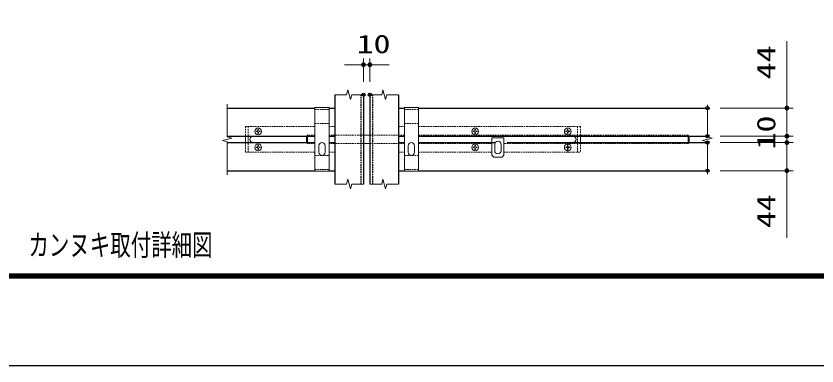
# Model space of a CAD drawing. Units: millimetres, scale not verified. Extents: x -5250 to 5250, y -3712 to 3712.
# Drawn here: x -3158 to -648, y -3712 to -2617 of the extents above; entities that cross this region are included whole.
import ezdxf
from ezdxf.enums import TextEntityAlignment as Align

# ---------------------------------------------------------------- set-up
doc = ezdxf.new("R2010")
doc.units = ezdxf.units.MM
doc.header["$LTSCALE"] = 20
doc.header["$PDMODE"] = 32
doc.header["$PDSIZE"] = 10
doc.linetypes.add('USER1', pattern=[50.8, 31.75, -6.35, 6.35, -6.35])
doc.linetypes.add('USER2', pattern=[0.375, 0.25, -0.125])
for name, color, linetype, lineweight in [('0-0_D-TTL', 7, 'Continuous', 25), ('0-2_D-STR-TXT', 7, 'Continuous', 13), ('0-3_D-STR1', 1, 'Continuous', 25), ('0-4_D-STR3', 3, 'Continuous', 13), ('0-5_D-BMK', 2, 'Continuous', 13), ('0-6_D-STR-DIM', 7, 'Continuous', 13), ('0-7_0', 7, 'Continuous', 25)]:
    doc.layers.add(name, color=color, linetype=linetype, lineweight=lineweight)
doc.layers.add('0-8_Defpoints', color=7, linetype='Continuous')
doc.styles.add('ＭＳ ゴシック', font='')
doc.styles.get('ＭＳ ゴシック').set_extended_font_data('MS Gothic')

# ---------------------------------------------------------------- blocks, each defined once
blk = doc.blocks.new('_DotSmall')
at = {"layer": '0-7_0'}
for points in [[(0, 0), (-2.5, 0), (-2.48, 0.313)], [(0, 0), (-2.48, -0.313), (-2.5, 0)], [(0, 0), (-2.48, 0.313), (-2.421, 0.622)], [(0, 0), (-2.421, -0.622), (-2.48, -0.313)], [(0, 0), (-2.421, 0.622), (-2.324, 0.92)], [(0, 0), (-2.324, -0.92), (-2.421, -0.622)], [(0, 0), (-2.324, 0.92), (-2.191, 1.204)], [(0, 0), (-2.191, -1.204), (-2.324, -0.92)], [(0, 0), (-2.191, 1.204), (-2.023, 1.469)], [(0, 0), (-2.023, -1.469), (-2.191, -1.204)], [(0, 0), (-2.023, 1.469), (-1.822, 1.711)], [(0, 0), (-1.822, -1.711), (-2.023, -1.469)], [(0, 0), (-1.822, 1.711), (-1.594, 1.926)], [(0, 0), (-1.594, -1.926), (-1.822, -1.711)], [(0, 0), (-1.594, 1.926), (-1.34, 2.111)], [(0, 0), (-1.34, -2.111), (-1.594, -1.926)], [(0, 0), (-1.34, 2.111), (-1.064, 2.262)], [(0, 0), (-1.064, -2.262), (-1.34, -2.111)], [(0, 0), (-1.064, 2.262), (-0.773, 2.378)], [(0, 0), (-0.773, -2.378), (-1.064, -2.262)], [(0, 0), (-0.773, 2.378), (-0.468, 2.456)], [(0, 0), (-0.468, -2.456), (-0.773, -2.378)], [(0, 0), (-0.468, 2.456), (-0.157, 2.495)], [(0, 0), (-0.157, -2.495), (-0.468, -2.456)], [(0, 0), (-0.157, 2.495), (0.157, 2.495)], [(0, 0), (0.157, -2.495), (-0.157, -2.495)], [(0, 0), (0.157, 2.495), (0.468, 2.456)], [(0, 0), (0.468, 2.456), (0.773, 2.378)], [(0, 0), (0.773, 2.378), (1.064, 2.262)], [(0, 0), (1.064, 2.262), (1.34, 2.111)], [(0, 0), (1.34, 2.111), (1.594, 1.926)], [(0, 0), (1.594, 1.926), (1.822, 1.711)], [(0, 0), (1.822, 1.711), (2.023, 1.469)], [(0, 0), (2.023, 1.469), (2.191, 1.204)], [(0, 0), (2.191, 1.204), (2.324, 0.92)], [(0, 0), (2.324, 0.92), (2.421, 0.622)], [(0, 0), (2.421, 0.622), (2.48, 0.313)], [(0, 0), (2.48, 0.313), (2.5, 0)], [(0, 0), (0.468, -2.456), (0.157, -2.495)], [(0, 0), (0.773, -2.378), (0.468, -2.456)], [(0, 0), (1.064, -2.262), (0.773, -2.378)], [(0, 0), (1.34, -2.111), (1.064, -2.262)], [(0, 0), (1.594, -1.926), (1.34, -2.111)], [(0, 0), (1.822, -1.711), (1.594, -1.926)], [(0, 0), (2.023, -1.469), (1.822, -1.711)], [(0, 0), (2.191, -1.204), (2.023, -1.469)], [(0, 0), (2.324, -0.92), (2.191, -1.204)], [(0, 0), (2.421, -0.622), (2.324, -0.92)], [(0, 0), (2.48, -0.313), (2.421, -0.622)], [(0, 0), (2.5, 0), (2.48, -0.313)]]:
    blk.add_solid(points, dxfattribs=at)

msp = doc.modelspace()

# ---------------------------------------------------------------- linework, layer by layer
at = {"layer": '0-0_D-TTL', "color": 2}
msp.add_lwpolyline([(-5249.84, 3712.5), (5250.16, 3712.5), (5250.16, -3712.5), (-5249.84, -3712.5)], close=True, dxfattribs=at)
at = {"layer": '0-0_D-TTL'}
for points in [[(-4912.34, 3437.5), (4912.66, 3437.5), (4912.66, -3437.5), (-4912.34, -3437.5)], [(-4909.21, 3434.37), (4909.54, 3434.37), (4909.54, -3434.37), (-4909.21, -3434.37)], [(-4906.09, 3431.25), (4906.41, 3431.25), (4906.41, -3431.25), (-4906.09, -3431.25)], [(-4902.96, 3428.12), (4903.29, 3428.12), (4903.29, -3428.12), (-4902.96, -3428.12)], [(-4899.84, 3425), (4900.16, 3425), (4900.16, -3425), (-4899.84, -3425)]]:
    msp.add_lwpolyline(points, close=True, dxfattribs=at)
at = {"layer": '0-3_D-STR1'}
for p, q in [((-2159.25, -2862.93), (-2159.25, -3142.93)), ((-2069.25, -2862.93), (-2069.25, -3142.93)), ((-2049.25, -2862.93), (-2049.25, -3142.93)), ((-1959.25, -2862.93), (-1959.25, -3142.93)), ((-2496.67, -2904.93), (-2221.25, -2904.93)), ((-2177.25, -2904.93), (-2159.25, -2904.93)), ((-1959.25, -2904.93), (-1941.25, -2904.93)), ((-1897.25, -2904.93), (-991.53, -2904.93)), ((-2496.67, -2992.93), (-2221.25, -2992.93)), ((-2425.25, -2992.93), (-2221.25, -2992.93)), ((-2177.25, -2992.93), (-2159.25, -2992.93)), ((-1959.25, -2992.93), (-1941.25, -2992.93)), ((-1897.25, -2992.93), (-991.53, -2992.93)), ((-2496.67, -3012.93), (-2221.25, -3012.93)), ((-2425.25, -3012.93), (-2221.25, -3012.93)), ((-2177.25, -3012.93), (-2159.25, -3012.93)), ((-1959.25, -3012.93), (-1941.25, -3012.93)), ((-1897.25, -3012.93), (-1657.22, -3012.93)), ((-1619.22, -3012.93), (-991.53, -3012.93)), ((-2496.67, -3100.93), (-2221.25, -3100.93)), ((-2177.25, -3100.93), (-2159.25, -3100.93)), ((-1959.25, -3100.93), (-1941.25, -3100.93)), ((-1897.25, -3100.93), (-991.53, -3100.93))]:
    msp.add_line(p, q, dxfattribs=at)
at = {"layer": '0-3_D-STR1', "linetype": 'USER2'}
for p, q in [((-2077.25, -2862.93), (-2077.25, -3142.93)), ((-2041.25, -2862.93), (-2041.25, -3142.93))]:
    msp.add_line(p, q, dxfattribs=at)
at = {"layer": '0-4_D-STR3'}
for p, q in [((-2221.25, -2902.93), (-2221.25, -3102.93)), ((-2221.25, -2902.93), (-2177.25, -2902.93)), ((-2177.25, -2902.93), (-2177.25, -3102.93)), ((-1941.25, -2902.93), (-1941.25, -3102.93)), ((-1897.25, -2902.93), (-1941.25, -2902.93)), ((-1897.25, -2902.93), (-1897.25, -3102.93)), ((-2402.96, -2978.77), (-2405.55, -2978.72)), ((-2400.04, -2971.63), (-2400.09, -2974.22)), ((-2400.04, -2984.23), (-2400.09, -2981.64)), ((-2400.04, -2971.63), (-2398.46, -2971.63)), ((-2400.04, -2984.23), (-2398.46, -2984.23)), ((-2398.46, -2971.63), (-2398.42, -2974.22)), ((-2398.46, -2984.23), (-2398.42, -2981.64)), ((-2395.55, -2977.1), (-2392.95, -2977.14)), ((-2395.55, -2978.77), (-2392.95, -2978.72)), ((-2392.95, -2977.14), (-2392.95, -2978.72)), ((-1722.96, -2977.1), (-1725.55, -2977.14)), ((-1725.55, -2977.14), (-1725.55, -2978.72)), ((-1722.96, -2978.77), (-1725.55, -2978.72)), ((-1720.04, -2971.63), (-1720.09, -2974.22)), ((-1720.04, -2984.23), (-1720.09, -2981.64)), ((-1720.04, -2971.63), (-1718.46, -2971.63)), ((-1720.04, -2984.23), (-1718.46, -2984.23)), ((-1718.46, -2971.63), (-1718.42, -2974.22)), ((-1718.46, -2984.23), (-1718.42, -2981.64)), ((-1715.55, -2978.77), (-1712.95, -2978.72)), ((-1432.96, -2978.77), (-1435.55, -2978.72)), ((-1430.04, -2971.63), (-1430.09, -2974.22)), ((-1430.04, -2984.23), (-1430.09, -2981.64)), ((-1430.04, -2971.63), (-1428.46, -2971.63)), ((-1430.04, -2984.23), (-1428.46, -2984.23)), ((-1428.46, -2971.63), (-1428.42, -2974.22)), ((-1428.46, -2984.23), (-1428.42, -2981.64)), ((-1425.55, -2977.1), (-1422.95, -2977.14)), ((-1425.55, -2978.77), (-1422.95, -2978.72)), ((-1422.95, -2977.14), (-1422.95, -2978.72)), ((-2439.25, -3012.93), (-2439.25, -2992.93)), ((-2248.22, -2993.93), (-2244.22, -2989.93)), ((-2248.22, -3011.93), (-2248.22, -2993.93)), ((-2069.25, -2989.93), (-2049.25, -2989.93)), ((-1959.25, -3012.93), (-1959.25, -2992.93)), ((-1629.22, -2998.43), (-1667.22, -2998.43)), ((-1667.22, -2998.43), (-1667.22, -3052.43)), ((-1629.22, -2998.43), (-1629.22, -3052.43)), ((-1389.25, -2992.93), (-1389.25, -3012.93)), ((-1052.22, -2989.93), (-1052.22, -3015.93)), ((-1048.22, -3011.93), (-1048.22, -2993.93)), ((-2402.96, -3027.1), (-2405.55, -3027.14)), ((-2405.55, -3027.14), (-2405.55, -3028.72)), ((-2402.96, -3028.77), (-2405.55, -3028.72)), ((-2400.04, -3021.63), (-2400.09, -3024.22)), ((-2400.04, -3034.23), (-2400.09, -3031.64)), ((-2400.04, -3021.63), (-2398.46, -3021.63)), ((-2400.04, -3034.23), (-2398.46, -3034.23)), ((-2398.46, -3021.63), (-2398.42, -3024.22)), ((-2398.46, -3034.23), (-2398.42, -3031.64)), ((-2395.55, -3028.77), (-2392.95, -3028.72)), ((-2209.25, -3022.93), (-2209.25, -3042.93)), ((-2189.25, -3022.93), (-2189.25, -3042.93)), ((-2069.25, -3015.93), (-2049.25, -3015.93)), ((-1929.25, -3022.93), (-1929.25, -3042.93)), ((-1909.25, -3022.93), (-1909.25, -3042.93)), ((-1722.96, -3028.77), (-1725.55, -3028.72)), ((-1720.04, -3021.63), (-1720.09, -3024.22)), ((-1720.04, -3034.23), (-1720.09, -3031.64)), ((-1720.04, -3021.63), (-1718.46, -3021.63)), ((-1720.04, -3034.23), (-1718.46, -3034.23)), ((-1718.46, -3021.63), (-1718.42, -3024.22)), ((-1718.46, -3034.23), (-1718.42, -3031.64)), ((-1715.55, -3027.1), (-1712.95, -3027.14)), ((-1715.55, -3028.77), (-1712.95, -3028.72)), ((-1712.95, -3027.14), (-1712.95, -3028.72)), ((-1658.22, -3018.43), (-1658.22, -3038.43)), ((-1638.22, -3018.43), (-1638.22, -3038.43)), ((-1432.96, -3027.1), (-1435.55, -3027.14)), ((-1435.55, -3027.14), (-1435.55, -3028.72)), ((-1432.96, -3028.77), (-1435.55, -3028.72)), ((-1430.04, -3021.63), (-1430.09, -3024.22)), ((-1430.04, -3034.23), (-1430.09, -3031.64)), ((-1430.04, -3021.63), (-1428.46, -3021.63)), ((-1430.04, -3034.23), (-1428.46, -3034.23)), ((-1428.46, -3021.63), (-1428.42, -3024.22)), ((-1428.46, -3034.23), (-1428.42, -3031.64)), ((-1425.55, -3028.77), (-1422.95, -3028.72)), ((-1667.22, -3052.43), (-1661.22, -3058.43)), ((-1635.22, -3058.43), (-1661.22, -3058.43)), ((-1635.22, -3058.43), (-1629.22, -3052.43)), ((-2221.25, -3102.93), (-2177.25, -3102.93)), ((-1897.25, -3102.93), (-1941.25, -3102.93))]:
    msp.add_line(p, q, dxfattribs=at)
at = {"layer": '0-4_D-STR3', "linetype": 'USER2'}
for p, q in [((-2221.25, -2908.93), (-2177.25, -2908.93)), ((-1897.25, -2908.93), (-1941.25, -2908.93)), ((-2221.25, -2952.93), (-2177.25, -2952.93)), ((-1897.25, -2952.93), (-1941.25, -2952.93)), ((-2439.25, -2962.93), (-2221.25, -2962.93)), ((-2439.25, -2962.93), (-2439.25, -2992.93)), ((-2430.25, -2962.93), (-2430.25, -3042.93)), ((-2177.25, -2962.93), (-2159.25, -2962.93)), ((-2159.25, -2962.93), (-2159.25, -3042.93)), ((-1959.25, -2962.93), (-1941.25, -2962.93)), ((-1959.25, -2962.93), (-1959.25, -2992.93)), ((-1897.25, -2962.93), (-1389.25, -2962.93)), ((-1398.25, -2962.93), (-1398.25, -3042.93)), ((-1389.25, -2962.93), (-1389.25, -2992.93)), ((-2221.25, -2989.93), (-2244.22, -2989.93)), ((-2069.25, -2989.93), (-2177.25, -2989.93)), ((-1941.25, -2989.93), (-2049.25, -2989.93)), ((-1052.22, -2989.93), (-1897.25, -2989.93)), ((-1048.22, -2993.93), (-1052.22, -2989.93)), ((-2439.25, -3012.93), (-2439.25, -3042.93)), ((-2221.25, -3015.93), (-2244.22, -3015.93)), ((-2069.25, -3015.93), (-2177.25, -3015.93)), ((-1941.25, -3015.93), (-2049.25, -3015.93)), ((-1959.25, -3012.93), (-1959.25, -3042.93)), ((-1667.22, -3015.93), (-1897.25, -3015.93)), ((-1052.22, -3015.93), (-1629.22, -3015.93)), ((-1389.25, -3012.93), (-1389.25, -3042.93)), ((-1052.22, -3015.93), (-1048.22, -3011.93)), ((-2439.25, -3042.93), (-2221.25, -3042.93)), ((-2221.25, -3052.93), (-2177.25, -3052.93)), ((-2177.25, -3042.93), (-2159.25, -3042.93)), ((-1959.25, -3042.93), (-1941.25, -3042.93)), ((-1897.25, -3052.93), (-1941.25, -3052.93)), ((-1897.25, -3042.93), (-1667.22, -3042.93)), ((-1629.22, -3042.93), (-1389.25, -3042.93)), ((-2221.25, -3096.93), (-2177.25, -3096.93)), ((-1897.25, -3096.93), (-1941.25, -3096.93))]:
    msp.add_line(p, q, dxfattribs=at)
at = {"layer": '0-4_D-STR3', "linetype": 'USER1'}
msp.add_line((-1429.25, -3011.93), (-1429.25, -3043.93), dxfattribs=at)
at = {"layer": '0-4_D-STR3'}
for points in [[(-2402.96, -2977.1), (-2405.55, -2977.14), (-2405.55, -2978.72)], [(-1715.55, -2977.1), (-1712.95, -2977.14), (-1712.95, -2978.72)], [(-1432.96, -2977.1), (-1435.55, -2977.14), (-1435.55, -2978.72)], [(-2244.22, -2989.93), (-2244.22, -3015.93), (-2248.22, -3011.93)], [(-2395.55, -3027.1), (-2392.95, -3027.14), (-2392.95, -3028.72)], [(-1722.96, -3027.1), (-1725.55, -3027.14), (-1725.55, -3028.72)], [(-1425.55, -3027.1), (-1422.95, -3027.14), (-1422.95, -3028.72)]]:
    msp.add_lwpolyline(points, dxfattribs=at)
for centre in [(-2399.25, -2977.93), (-1719.25, -2977.93), (-1429.25, -2977.93), (-2399.25, -3027.93), (-1719.25, -3027.93), (-1429.25, -3027.93)]:
    msp.add_circle(centre, 10.5, dxfattribs=at)
for centre, radius, start, end in [((-2403.06, -2974.12), 2.98, 270, 0), ((-2403.06, -2981.74), 2.98, 0, 90), ((-2395.44, -2974.12), 2.98, 180, 270), ((-2395.44, -2981.74), 2.98, 90, 180), ((-1723.06, -2974.12), 2.98, 270, 0), ((-1723.06, -2981.74), 2.98, 0, 90), ((-1715.44, -2974.12), 2.98, 180, 270), ((-1715.44, -2981.74), 2.98, 90, 180), ((-1433.06, -2974.12), 2.98, 270, 0), ((-1433.06, -2981.74), 2.98, 0, 90), ((-1425.44, -2974.12), 2.98, 180, 270), ((-1425.44, -2981.74), 2.98, 90, 180), ((-2415.25, -3002.93), 10, 90, 270), ((-1648.22, -3018.43), 10, 0, 180), ((-1413.25, -3002.93), 10, 270, 90), ((-2403.06, -3024.12), 2.98, 270, 0), ((-2403.06, -3031.74), 2.98, 0, 90), ((-2395.44, -3024.12), 2.98, 180, 270), ((-2395.44, -3031.74), 2.98, 90, 180), ((-2199.25, -3022.93), 10, 0, 180), ((-1919.25, -3022.93), 10, 0, 180), ((-1723.06, -3024.12), 2.98, 270, 0), ((-1723.06, -3031.74), 2.98, 0, 90), ((-1715.44, -3024.12), 2.98, 180, 270), ((-1715.44, -3031.74), 2.98, 90, 180), ((-1433.06, -3024.12), 2.98, 270, 0), ((-1433.06, -3031.74), 2.98, 0, 90), ((-1425.44, -3024.12), 2.98, 180, 270), ((-1425.44, -3031.74), 2.98, 90, 180), ((-2199.25, -3042.93), 10, 180, 0), ((-1919.25, -3042.93), 10, 180, 0), ((-1648.22, -3038.43), 10, 180, 0)]:
    msp.add_arc(centre, radius, start, end, dxfattribs=at)
at = {"layer": '0-5_D-BMK'}
for points in [[(-2159.25, -2862.93), (-2122.25, -2862.93), (-2118.25, -2848), (-2110.25, -2877.86), (-2106.25, -2862.93), (-2069.25, -2862.93)], [(-2049.25, -2862.93), (-2012.25, -2862.93), (-2008.25, -2848), (-2000.25, -2877.86), (-1996.25, -2862.93), (-1959.25, -2862.93)], [(-2496.67, -2892.15), (-2496.67, -2994.93), (-2481.74, -2998.93), (-2511.6, -3006.93), (-2496.67, -3010.93), (-2496.67, -3114.06)], [(-991.53, -2894.45), (-991.53, -2994.93), (-976.6, -2998.93), (-1006.46, -3006.93), (-991.53, -3010.93), (-991.53, -3111.69)], [(-2159.25, -3142.93), (-2122.25, -3142.93), (-2118.25, -3128), (-2110.25, -3157.86), (-2106.25, -3142.93), (-2069.25, -3142.93)], [(-2049.25, -3142.93), (-2012.25, -3142.93), (-2008.25, -3128), (-2000.25, -3157.86), (-1996.25, -3142.93), (-1959.25, -3142.93)]]:
    msp.add_lwpolyline(points, dxfattribs=at)
at = {"layer": '0-6_D-STR-DIM'}
for p, q in [((-2069.25, -2822.93), (-2069.25, -2749.26)), ((-2049.25, -2822.93), (-2049.25, -2749.26)), ((-2069.25, -2769.26), (-2129.25, -2769.26)), ((-2069.25, -2769.26), (-2049.25, -2769.26)), ((-2049.25, -2769.26), (-1989.25, -2769.26)), ((-951.53, -2904.93), (-722.55, -2904.93)), ((-742.55, -2992.93), (-742.55, -2932.93)), ((-951.53, -2992.93), (-722.55, -2992.93)), ((-951.53, -2992.93), (-722.55, -2992.93)), ((-742.55, -2992.93), (-742.55, -3012.93)), ((-951.53, -3012.93), (-722.55, -3012.93)), ((-951.53, -3012.93), (-722.55, -3012.93)), ((-742.55, -3012.93), (-742.55, -3072.93)), ((-951.53, -3100.93), (-722.55, -3100.93))]:
    msp.add_line(p, q, dxfattribs=at)
for points in [[(-742.55, -2992.93), (-742.55, -2904.93), (-742.55, -2694.93)], [(-742.55, -3012.93), (-742.55, -3100.93), (-742.55, -3310.93)]]:
    msp.add_lwpolyline(points, dxfattribs=at)
at = {"layer": '0-8_Defpoints'}
for p in [(-2049.25, -2769.26), (-2069.25, -2862.93), (-2049.25, -2862.93), (-991.53, -2904.93), (-991.53, -2992.93), (-991.53, -3012.93), (-742.55, -2992.93), (-742.55, -3012.93), (-991.53, -3100.93), (-742.55, -3100.93)]:
    msp.add_point(p, dxfattribs=at)

# ---------------------------------------------------------------- block references
at = {"layer": '0-6_D-STR-DIM', "xscale": 3, "yscale": 3}
msp.add_blockref('_DotSmall', (-2069.25, -2769.26), dxfattribs=at)
for p, rotation in [((-2049.25, -2769.26), 180), ((-742.55, -2904.93), 90), ((-742.55, -2992.93), 270), ((-742.55, -2992.93), 270), ((-742.55, -3012.93), 90), ((-742.55, -3012.93), 90), ((-742.55, -3100.93), 270)]:
    msp.add_blockref('_DotSmall', p, dxfattribs=dict(at, rotation=rotation))

# ---------------------------------------------------------------- texts
at = {"layer": '0-2_D-STR-TXT', "style": 'ＭＳ ゴシック', "width": 0.7}
msp.add_text('カンヌキ取付詳細図', height=67.1, dxfattribs=at).set_placement((-3119.07, -3387.11), align=Align.BOTTOM_LEFT)
at = {"layer": '0-6_D-STR-DIM', "style": 'ＭＳ ゴシック', "width": 1.35}
msp.add_text('10', height=57.77, dxfattribs=at).set_placement((-2090.75, -2750.36), align=Align.BOTTOM_LEFT)
for s, p in [('44', (-761.45, -2814.93)), ('10', (-761.45, -3034.43)), ('44', (-761.45, -3280.93))]:
    msp.add_text(s, height=57.77, rotation=90, dxfattribs=at).set_placement(p, align=Align.BOTTOM_LEFT)

doc.saveas('drawing.dxf')
